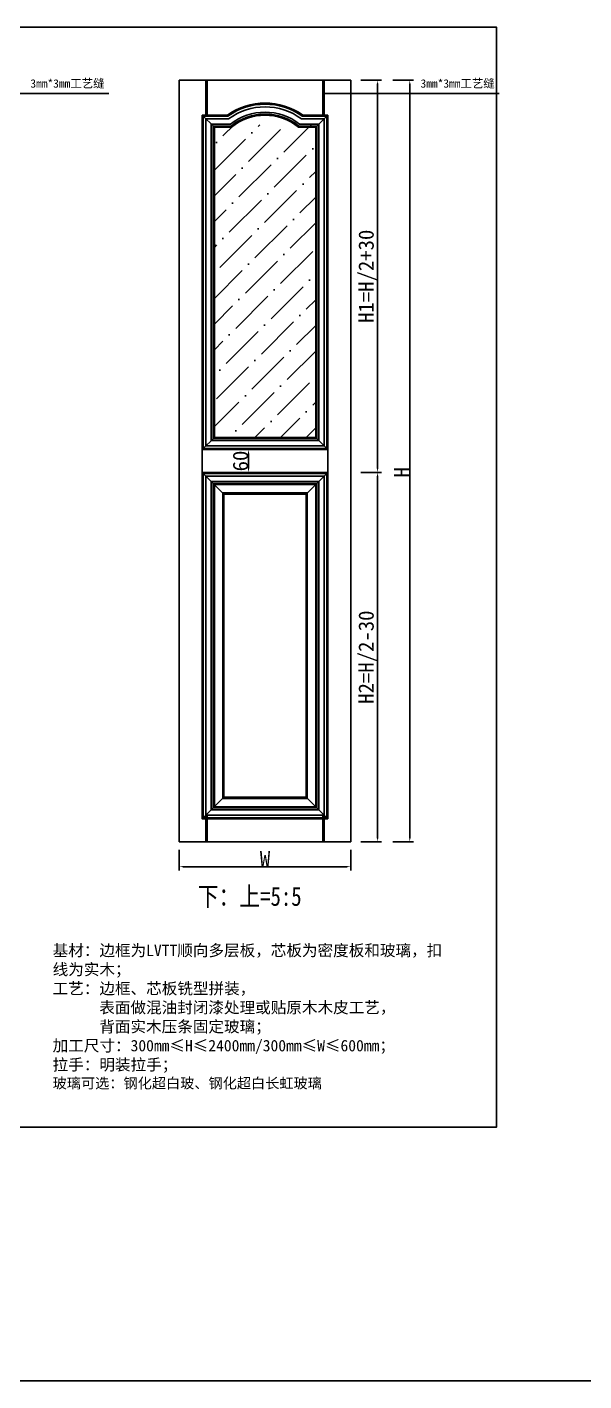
# Model space of a CAD drawing. Header units: millimetres. Extents: x 85186 to 129000, y -77269 to -36327.
# Drawn here: x 117736 to 119198, y -49779 to -46224 of the extents above; entities that cross this region are included whole.
import ezdxf

# ---------------------------------------------------------------- set-up
doc = ezdxf.new("R2010")
doc.units = ezdxf.units.MM
doc.styles.get("Standard").update_dxf_attribs({"font": 'SimSun.ttf'})
doc.styles.add('ZB_宋体', font='SimSun.ttf')
doc.styles.add('宋体', font='SimSun.ttf', dxfattribs={"width": 0.8})
doc.dimstyles.new('客来福标注小', dxfattribs={"dimscale": 20, "dimtxt": 2, "dimasz": 0.5, "dimexe": 0.5, "dimexo": 0, "dimgap": 0.05, "dimtad": 1, "dimdec": 0, "dimzin": 0, "dimdsep": 46, "dimtxsty": 'Standard', "dimcen": 0, "dimclrd": 256, "dimclre": 256, "dimclrt": 256, "dimadec": 0, "dimazin": 0, "dimtfac": 1, "dimtdec": 0, "dimtofl": 0, "dimtmove": 1, "dimatfit": 3, "dimfxl": 2.2, "dimfxlon": 1, "dimtolj": 1, "dimtzin": 0, "dimarcsym": 0})

# ---------------------------------------------------------------- blocks, each defined once
blk = doc.blocks.new('*D1249')
at = {"lineweight": -2, "transparency": 16777216}
for p, q in [((118696.8, -46363.2), (118750.8, -46363.2)), ((118740.8, -46373.2), (118740.8, -48353.2)), ((118696.8, -48363.2), (118750.8, -48363.2))]:
    blk.add_line(p, q, dxfattribs=at)
at = {"transparency": 16777216}
for points in [[(118739.1, -46373.2), (118742.5, -46373.2), (118740.8, -46363.2)], [(118739.1, -48353.2), (118742.5, -48353.2), (118740.8, -48363.2)]]:
    blk.add_solid(points, dxfattribs=at)
at = {"layer": 'Defpoints', "color": 0, "transparency": 16777216}
for p in [(118630.3, -46363.2), (118630.3, -48363.2), (118740.8, -48363.2)]:
    blk.add_point(p, dxfattribs=at)
at = {"transparency": 16777216, "insert": (118719.8, -47393.2), "char_height": 40, "attachment_point": 5, "rotation": 90, "style": 'ZB_宋体'}
blk.add_mtext('\\A1;H', dxfattribs=at)
blk = doc.blocks.new('*D1250')
at = {"lineweight": -2, "transparency": 16777216}
for p, q in [((118612.4, -47393.2), (118666.4, -47393.2)), ((118656.4, -47403.2), (118656.4, -48353.2)), ((118612.4, -48363.2), (118666.4, -48363.2))]:
    blk.add_line(p, q, dxfattribs=at)
at = {"transparency": 16777216}
for points in [[(118654.8, -47403.2), (118658.1, -47403.2), (118656.4, -47393.2)], [(118654.8, -48353.2), (118658.1, -48353.2), (118656.4, -48363.2)]]:
    blk.add_solid(points, dxfattribs=at)
at = {"layer": 'Defpoints', "color": 0, "transparency": 16777216}
for p in [(118525.9, -47393.2), (118585.9, -48363.2), (118656.4, -48363.2)]:
    blk.add_point(p, dxfattribs=at)
at = {"transparency": 16777216, "insert": (118631.1, -47878.2), "char_height": 40, "attachment_point": 5, "rotation": 90, "style": 'ZB_宋体'}
blk.add_mtext('\\A1;H2=H/2-30', dxfattribs=at)
blk = doc.blocks.new('*D1738')
at = {"lineweight": -2, "transparency": 16777216}
for p, q in [((118612.4, -46363.2), (118666.4, -46363.2)), ((118656.4, -47383.2), (118656.4, -46373.2)), ((118612.4, -47393.2), (118666.4, -47393.2))]:
    blk.add_line(p, q, dxfattribs=at)
at = {"transparency": 16777216}
for points in [[(118654.8, -46373.2), (118658.1, -46373.2), (118656.4, -46363.2)], [(118654.8, -47383.2), (118658.1, -47383.2), (118656.4, -47393.2)]]:
    blk.add_solid(points, dxfattribs=at)
at = {"layer": 'Defpoints', "color": 0, "transparency": 16777216}
for p in [(118525.9, -46363.2), (118656.4, -46363.2), (118525.9, -47393.2)]:
    blk.add_point(p, dxfattribs=at)
at = {"transparency": 16777216, "insert": (118631.1, -46878.2), "char_height": 40, "attachment_point": 5, "rotation": 90, "style": 'ZB_宋体'}
blk.add_mtext('\\A1;H1=H/2+30', dxfattribs=at)
blk = doc.blocks.new('*D1739')
at = {"lineweight": -2, "transparency": 16777216}
for p, q in [((118135.9, -48384.4), (118135.9, -48438.4)), ((118585.9, -48384.4), (118585.9, -48438.4)), ((118145.9, -48428.4), (118575.9, -48428.4))]:
    blk.add_line(p, q, dxfattribs=at)
at = {"transparency": 16777216}
for points in [[(118145.9, -48426.7), (118145.9, -48430), (118135.9, -48428.4)], [(118575.9, -48426.7), (118575.9, -48430), (118585.9, -48428.4)]]:
    blk.add_solid(points, dxfattribs=at)
at = {"layer": 'Defpoints', "color": 0, "transparency": 16777216}
for p in [(118135.9, -48266), (118585.9, -48266), (118585.9, -48428.4)]:
    blk.add_point(p, dxfattribs=at)
at = {"transparency": 16777216, "insert": (118360.9, -48407.4), "char_height": 40, "attachment_point": 5}
blk.add_mtext('\\A1;W', dxfattribs=at)
blk = doc.blocks.new('*D1742')
at = {"lineweight": -2, "transparency": 16777216}
for p, q in [((118360.9, -47333.2), (118307.4, -47333.2)), ((118317.4, -47343.2), (118317.4, -47383.2)), ((118360.9, -47393.2), (118307.4, -47393.2))]:
    blk.add_line(p, q, dxfattribs=at)
at = {"transparency": 16777216}
for points in [[(118315.8, -47343.2), (118319.1, -47343.2), (118317.4, -47333.2)], [(118315.8, -47383.2), (118319.1, -47383.2), (118317.4, -47393.2)]]:
    blk.add_solid(points, dxfattribs=at)
at = {"layer": 'Defpoints', "color": 0, "transparency": 16777216}
for p in [(118360.9, -47333.2), (118317.4, -47393.2), (118360.9, -47393.2)]:
    blk.add_point(p, dxfattribs=at)
at = {"transparency": 16777216, "insert": (118296.4, -47363.2), "char_height": 40, "attachment_point": 5, "rotation": 90, "style": 'ZB_宋体'}
blk.add_mtext('\\A1;60', dxfattribs=at)

msp = doc.modelspace()

# ---------------------------------------------------------------- hatches: boundary and pattern name
h = msp.add_hatch()
h.set_pattern_fill('ANSI36', color=4, scale=15)
h.set_pattern_definition([(45, (27729.256, -76683.466), (25.25697, 92.608891), [119.0625, -23.8125, 0, -23.8125])])
h.paths.add_polyline_path([(118493.921, -47301.196), (118493.921, -46480.196), (118227.921, -46480.196), (118227.921, -47301.196)])

# ---------------------------------------------------------------- linework, layer by layer
at = {"color": 0}
for p, q in [((118968.359, -46223.772), (115951.261, -46223.772)), ((115951.261, -46223.772), (118968.359, -46223.772)), ((118968.359, -46223.772), (115951.261, -46223.772)), ((118262.079, -46454.884), (118195.921, -46454.884)), ((118525.921, -46454.884), (118459.763, -46454.884)), ((118265.338, -46464.884), (118205.921, -46464.884)), ((118272.934, -46486.884), (118227.921, -46486.884)), ((118493.921, -46486.884), (118448.908, -46486.884)), ((118515.921, -46464.884), (118456.504, -46464.884))]:
    msp.add_line(p, q, dxfattribs=at)
for p, q in [((117261.144, -46223.772), (118406.276, -46223.772)), ((118406.276, -46223.772), (117592.607, -46223.772)), ((118968.359, -46223.772), (118406.276, -46223.772)), ((118968.359, -46223.772), (118406.276, -46223.772)), ((118585.921, -46363.196), (118135.921, -46363.196)), ((118135.921, -46363.196), (118135.921, -47333.196)), ((118205.921, -46454.884), (118205.921, -46363.196)), ((118208.921, -46454.884), (118208.921, -46363.196)), ((118512.921, -46454.884), (118512.921, -46363.196)), ((118515.921, -46454.884), (118515.921, -46363.196)), ((118585.921, -47333.196), (118585.921, -46363.196)), ((118195.921, -46454.884), (118195.921, -47333.196)), ((118227.921, -46486.884), (118195.921, -46454.884)), ((118493.921, -46486.884), (118525.921, -46454.884)), ((118525.921, -47333.196), (118525.921, -46454.884)), ((118205.921, -46464.884), (118205.921, -47323.196)), ((118227.921, -46486.884), (118227.921, -47301.196)), ((118493.921, -47301.196), (118493.921, -46486.884)), ((118515.921, -47323.196), (118515.921, -46464.884)), ((118227.921, -47301.196), (118195.921, -47333.196)), ((118227.921, -47301.196), (118493.921, -47301.196)), ((118493.921, -47301.196), (118525.921, -47333.196)), ((118135.921, -47333.196), (118135.921, -48363.196)), ((118195.921, -47403.196), (118195.921, -47323.196)), ((118195.921, -47333.196), (118525.921, -47333.196)), ((118205.921, -47323.196), (118515.921, -47323.196)), ((118205.921, -47323.196), (118205.921, -47323.196)), ((118208.921, -47323.196), (118208.921, -47323.196)), ((118512.921, -47323.196), (118512.921, -47323.196)), ((118515.921, -47323.196), (118515.921, -47323.196)), ((118525.921, -47403.196), (118525.921, -47323.196)), ((118585.921, -48363.196), (118585.921, -47333.196)), ((118252.921, -47450.196), (118195.921, -47393.196)), ((118468.921, -47450.196), (118525.921, -47393.196)), ((118252.921, -48246.196), (118195.921, -48303.196)), ((118468.921, -48246.196), (118525.921, -48303.196)), ((118205.921, -48293.196), (118205.921, -48363.196)), ((118208.921, -48293.196), (118208.921, -48363.196)), ((118512.921, -48293.196), (118512.921, -48363.196)), ((118515.921, -48293.196), (118515.921, -48363.196)), ((118135.921, -48363.196), (118585.921, -48363.196)), ((115951.261, -49112.466), (118968.359, -49112.466)), ((85318.615, -49778.748), (128999.726, -49778.748))]:
    msp.add_line(p, q)
at = {"color": 252}
for p, q in [((118198.921, -46457.884), (118198.921, -47330.196)), ((118263.045, -46457.884), (118198.921, -46457.884)), ((118522.921, -46457.884), (118458.797, -46457.884)), ((118522.921, -47330.196), (118522.921, -46457.884)), ((118219.921, -46478.884), (118219.921, -47309.196)), ((118270.098, -46478.884), (118219.921, -46478.884)), ((118224.921, -46483.884), (118224.921, -47304.196)), ((118271.86, -46483.884), (118224.921, -46483.884)), ((118496.921, -46483.884), (118449.982, -46483.884)), ((118501.921, -46478.884), (118451.744, -46478.884)), ((118496.921, -47304.196), (118496.921, -46483.884)), ((118501.921, -47309.196), (118501.921, -46478.884)), ((118219.921, -47309.196), (118501.921, -47309.196)), ((118224.921, -47304.196), (118496.921, -47304.196)), ((118198.921, -47330.196), (118522.921, -47330.196))]:
    msp.add_line(p, q, dxfattribs=at)
at = {"color": 0}
msp.add_lwpolyline([(115951.261, -46223.772), (118968.359, -46223.772), (118968.359, -49112.466), (115951.261, -49112.466)], close=True, dxfattribs=at)
for points in [[(118525.921, -48303.196), (118525.921, -47393.196), (118195.921, -47393.196), (118195.921, -48303.196)], [(118515.921, -48293.196), (118515.921, -47403.196), (118205.921, -47403.196), (118205.921, -48293.196)], [(118493.921, -48271.196), (118493.921, -47425.196), (118227.921, -47425.196), (118227.921, -48271.196)], [(118468.921, -48246.196), (118468.921, -47450.196), (118252.921, -47450.196), (118252.921, -48246.196)]]:
    msp.add_lwpolyline(points, close=True)
at = {"color": 252}
for points in [[(118522.921, -48300.196), (118522.921, -47396.196), (118198.921, -47396.196), (118198.921, -48300.196)], [(118501.921, -48279.196), (118501.921, -47417.196), (118219.921, -47417.196), (118219.921, -48279.196)], [(118496.921, -48274.196), (118496.921, -47422.196), (118224.921, -47422.196), (118224.921, -48274.196)], [(118471.921, -48249.196), (118471.921, -47447.196), (118249.921, -47447.196), (118249.921, -48249.196)]]:
    msp.add_lwpolyline(points, close=True, dxfattribs=at)
at = {"color": 0}
for radius, start, end in [(170, 54.449138, 125.550862), (160, 53.316688, 126.683312), (138, 50.387705, 129.612295)]:
    msp.add_arc((118360.921, -46593.196), radius, start, end, dxfattribs=at)
at = {"color": 252}
for radius, start, end in [(167, 54.120481, 125.879519), (146, 51.532262, 128.467738), (141, 50.828797, 129.171203)]:
    msp.add_arc((118360.921, -46593.196), radius, start, end, dxfattribs=at)

# ---------------------------------------------------------------- texts
at = {"lineweight": 25, "attachment_point": 1, "style": 'ZB_宋体'}
for s, insert, char_height, width in [('3mm*3mm工艺缝', (117744.965, -46360.921), 22, 652.72448), ('3mm*3mm工艺缝', (118769.104, -46360.921), 22, 652.72448), ('基材：边框为LVTT顺向多层板，芯板为密度板和玻璃，扣线为实木；\\P工艺：边框、芯板铣型拼装，\\P      表面做混油封闭漆处理或贴原木木皮工艺，\\P      背面实木压条固定玻璃；\\P加工尺寸：300mm≤H≤2400mm/300mm≤W≤600mm；\\P拉手：明装拉手；\\P{\\H0.90909x;玻璃可选：钢化超白玻、钢化超白长虹玻璃}', (117803.372, -48633.223), 30, 1023.52589)]:
    msp.add_mtext(s, dxfattribs=dict(at, insert=insert, char_height=char_height, width=width))
at = {"color": 0, "insert": (118184.443, -48481.2), "char_height": 50, "width": 365.74022, "attachment_point": 1, "style": '宋体'}
msp.add_mtext('下：上=5:5', dxfattribs=at)

# ---------------------------------------------------------------- dimensions: what is measured, and where the dimension line sits
at = {"color": 0}
for base, p2, text, picture, middle in [((118656.435, -46363.196), (118525.921, -46363.196), 'H1=H/2+30', '*D1738', (118631.078, -46878.196)), ((118656.435, -48363.196), (118585.921, -48363.196), 'H2=H/2-30', '*D1250', (118631.078, -47878.196))]:
    dim = msp.add_linear_dim(base=base, p1=(118525.921, -47393.196), p2=p2, angle=90, text=text, dimstyle='客来福标注小', override={"dimtxsty": 'ZB_宋体'}, dxfattribs=at)
    dim.commit()
    dim.dimension.update_dxf_attribs({"geometry": picture, "text_midpoint": middle})
dim = msp.add_linear_dim(base=(118740.789, -48363.196), p1=(118630.308, -46363.196), p2=(118630.308, -48363.196), angle=90, text='H', dimstyle='客来福标注小', override={"dimtxsty": 'ZB_宋体'}, dxfattribs=at)
dim.commit()
dim.dimension.update_dxf_attribs({"geometry": '*D1249', "text_midpoint": (118740.789, -47393.196), "dimtype": 128})
dim = msp.add_linear_dim(base=(118317.438, -47393.196), p1=(118360.921, -47333.196), p2=(118360.921, -47393.196), angle=90, dimstyle='客来福标注小', override={"dimtxsty": 'ZB_宋体'}, dxfattribs=at)
dim.commit()
dim.dimension.update_dxf_attribs({"geometry": '*D1742', "text_midpoint": (118296.438, -47363.196)})
dim = msp.add_linear_dim(base=(118585.921, -48428.37), p1=(118135.921, -48265.988), p2=(118585.921, -48265.988), text='W', dimstyle='客来福标注小', dxfattribs=at)
dim.commit()
dim.dimension.update_dxf_attribs({"geometry": '*D1739', "text_midpoint": (118360.921, -48407.37)})

# ---------------------------------------------------------------- leaders
for points in [[(117491.782, -46398.197), (117951.081, -46398.197)], [(118515.921, -46398.197), (118975.22, -46398.197)]]:
    msp.add_leader(points, dimstyle='客来福标注小', override={"dimgap": 0.05, "dimtad": 0, "dimfxl": 5, "dimarcsym": 1}, dxfattribs=at)

doc.saveas('drawing.dxf')
